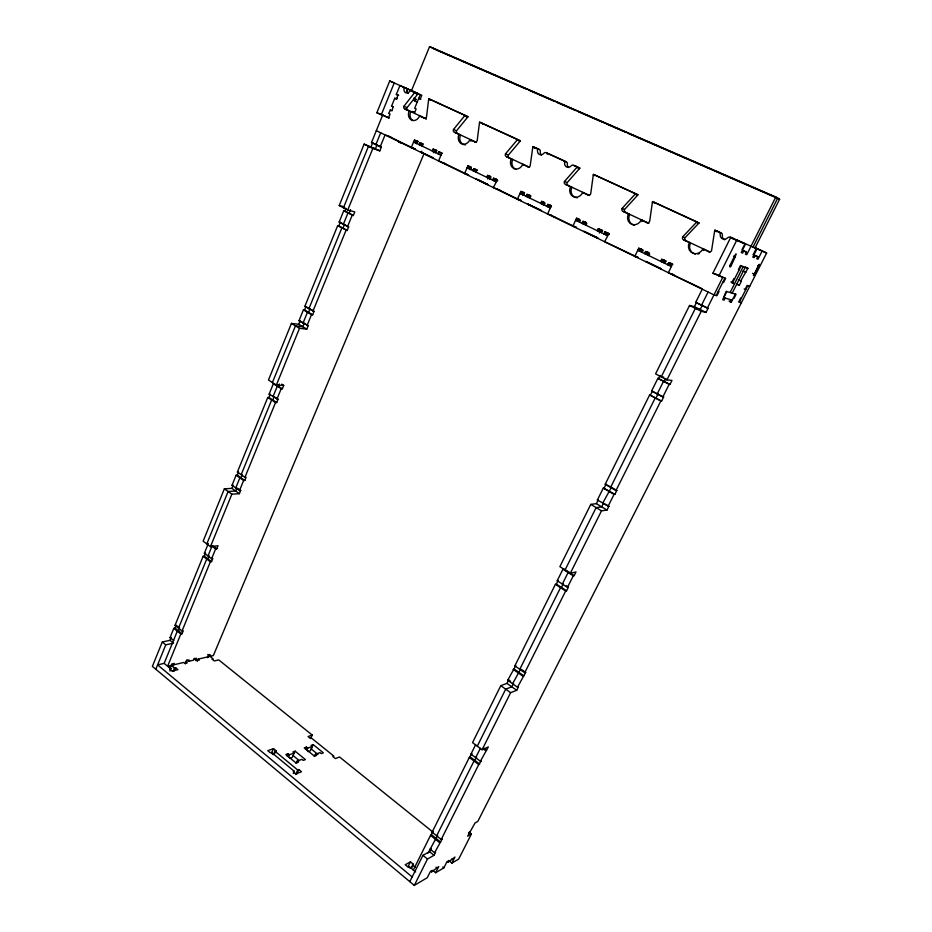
<?xml version="1.0" encoding="UTF-8"?>
<svg xmlns="http://www.w3.org/2000/svg" width="932" height="932" viewBox="0 0 932 932"><rect width="100%" height="100%" fill="white"/><g stroke="black" fill="none" stroke-linecap="round" stroke-linejoin="round"><path stroke-width="1.4" d="M476.485 142.433L457.297 133.427A2.097 1.724 -71.2 0 1 456.563 130.76L467.608 117.211A2.12 1.736 -70.2 0 0 467.911 116.686L428.825 98.804A2.085 1.678 -71.2 0 0 428.662 99.386L426.518 116.873A2.085 1.678 -72 0 1 424.188 118.073L419.645 115.941A7.246 5.802 -72.3 0 1 411.606 120.135A7.246 5.802 -72.3 0 1 409.101 110.99L404.605 108.881A2.062 1.643 -72.4 0 1 403.906 106.283L414.449 92.851A2.085 1.654 -71.6 0 0 414.74 92.338L417.909 93.724A2.074 1.654 -71.5 0 1 417.629 94.249L407.098 107.599A2.05 1.643 -72.4 0 0 407.808 110.197L426.11 118.783M541.399 155.038A4.38 3.716 -67.5 0 1 540.327 151.555A2.179 1.852 -67.8 0 0 539.337 149.493L532.953 146.627A2.213 1.864 -67.9 0 0 532.778 147.233L530.168 165.849A2.179 1.852 -68.9 0 1 527.803 166.712L522.794 164.358A7.584 6.396 -69.5 0 1 513.94 168.564A7.584 6.396 -69.5 0 1 511.202 158.918L506.262 156.599A2.155 1.817 -69.7 0 1 505.493 153.862L517.132 140.045A2.167 1.806 -68.6 0 0 517.388 139.649L520.266 140.907A2.155 1.806 -68.5 0 1 520.021 141.303L508.406 155.038A2.155 1.806 -69.6 0 0 509.175 157.776L529.574 167.341M648.078 222.958L625.465 212.345A2.26 2.004 -64.2 0 1 624.615 209.455L637.535 195.312A2.283 2.015 -62.7 0 0 637.896 194.753L593.474 174.424A2.248 1.946 -65.1 0 0 593.276 175.041L590.713 193.763A2.237 1.946 -66.4 0 1 587.999 194.974L582.721 192.493A7.782 6.757 -67.1 0 1 573.366 196.687A7.782 6.757 -67.1 0 1 570.489 186.75L565.293 184.303A2.213 1.911 -67.4 0 1 564.477 181.484L576.78 167.457A2.237 1.922 -66.1 0 0 577.118 166.91L579.809 168.075A2.225 1.922 -66 0 1 579.471 168.622L567.204 182.579A2.202 1.911 -67.3 0 0 568.019 185.386L589.525 195.475M709.73 251.896L685.905 240.712A2.318 2.109 -59.6 0 1 685.008 237.73L698.639 223.389A2.33 2.109 -57.8 0 0 698.942 222.981L652.598 201.58A2.283 2.027 -61.4 0 0 652.435 202.058L649.662 221.385A2.295 2.05 -62.8 0 1 646.82 222.573L641.263 219.964L642.498 220.453A7.969 7.095 -63.8 0 1 641.845 221.595M724.688 239.827A4.753 4.334 -54.6 0 1 722.382 235.295A2.365 2.155 -55.4 0 0 721.228 233.023L714.879 230.181A2.4 2.179 -55.7 0 0 714.658 230.833L711.535 250.825A2.353 2.155 -57.3 0 1 708.751 251.652L702.891 248.902A8.202 7.479 -58.8 0 1 692.511 253.061A8.202 7.479 -58.8 0 1 689.342 242.541L683.575 239.839A2.33 2.12 -59.8 0 1 682.678 236.845L696.367 222.422A2.342 2.12 -58 0 0 696.658 222.014L699.023 222.83M654.835 203.258L654.87 203.094A2.272 2.015 -61.2 0 1 655.045 202.628M172.641 642.463L170.032 640.342L162.285 641.962L152.382 666.38L414.297 885.4L427.252 877.711L430.374 871.513L432.401 870.325L431.621 871.874L430.875 871.257M237.881 488.519L240.689 490.5L239.396 493.669L231.917 488.368L224.356 488.846L203.141 541.177L210.457 546.653L218.065 545.733L216.806 548.82L215.607 548.971L211.96 546.234L207.987 555.973M305.16 323.882L308.189 325.699L306.779 329.124L298.741 324.278L291.436 323.416L268.486 380.011L276.361 385.056L283.724 385.417L282.361 388.749L281.208 388.691L273.367 383.669L269.103 394.166L278.062 399.257L276.699 402.566L275.546 402.531L267.752 397.475L237.404 472.058L244.941 477.312L246.118 477.254L244.813 480.446L243.625 480.504L236.111 475.238L232.021 485.281L239.512 490.582L240.689 490.5M308.189 325.699L298.986 320.725L303.413 309.855L311.509 314.667L312.651 314.818L314.061 311.37L304.811 306.418L337.675 225.672L347.182 230.495L348.65 226.907L339.132 222.096L343.757 210.725L353.321 215.513L354.801 211.902L347.729 210.05L339.225 205.529L364.121 144.122L379.802 150.856L381.328 147.128L371.53 142.456L382.668 115.055L389.075 118.061M388.854 117.851L376.843 112.76L389.727 80.968L407.599 88.901M155.83 669.258L165.768 644.816L173.503 643.173M206.799 543.915L228.107 491.502L235.645 491.013L236.938 487.855M272.412 382.528L295.467 325.851L302.76 326.701L304.158 323.276L298.986 320.725M381.246 114.869L394.201 83.018L389.727 80.968M173.795 640.424L170.008 637.663L173.806 628.343L175.018 628.11L182.02 633.748L183.231 630.789L182.02 631.034L175.006 625.395L203.118 556.299L204.318 556.148L211.564 561.612L212.822 558.548L211.622 558.711L204.364 553.235L208.325 543.519M170.032 640.342L170.929 638.14M175.018 628.11L175.81 626.141M204.318 556.148L205.564 553.084L204.364 553.235M231.917 488.368L233.21 485.211L232.021 485.281M236.111 475.238L237.287 475.18L238.592 472L237.404 472.058M267.752 397.475L268.917 397.51L270.268 394.213L269.103 394.166M298.741 324.278L300.139 320.864M303.413 309.855L304.554 310.007L305.952 306.57L304.811 306.418M337.675 225.672L338.794 225.94L340.25 222.364L348.65 226.907M343.757 210.725L344.875 211.005L345.854 208.617M371.122 146.545L372.637 142.841M210.457 546.653L231.858 494.181L239.396 493.669M276.361 385.056L299.51 328.297L306.779 329.124M347.729 210.05L372.847 148.444L364.121 144.122M412.165 876.942L157.601 664.877L164.149 663.374L177.301 631.162L178.513 630.929L179.317 628.96M235.761 487.925L239.862 477.871L241.039 477.801L242.343 474.621L241.167 474.679L271.643 400.003L272.808 400.038L274.159 396.729L272.994 396.694L277.282 386.174L278.447 386.232L279.344 384.019M380.699 132.787L375.876 144.6L376.971 144.984L375.456 148.701L368.478 146.277L343.465 207.789L345.83 208.407M388.528 117.851L390.065 114.077L388.597 113.378L390.555 110.139M392.023 110.838L393.024 106.831L391.557 106.143L394.784 98.244L396.391 98.92M398.348 95.355L396.333 94.435L399.956 85.546L403.102 86.991A2.062 1.631 -71.9 0 1 403.987 88.913A4.147 3.285 -71.7 0 0 405.758 92.757A4.147 3.285 -71.7 0 0 409.626 91.499A2.074 1.654 -71.7 0 1 411.571 90.882L414.74 92.338A2.062 1.643 -71.7 0 0 413.226 92.489M209.187 555.81L207.941 558.874L206.741 559.025L178.501 628.215L179.713 627.97M350.56 209.653L349.081 213.253L347.974 212.974L343.325 224.356L344.444 224.635L342.976 228.212L341.858 227.944L308.865 308.807L309.995 308.97L308.597 312.406L307.455 312.255L303.017 323.136L304.158 323.276M396.799 99.153L397.813 95.122M182.02 633.748L180.808 633.993L167.609 666.24L183.779 662.466L184.932 663.409L187.285 662.85L185.456 661.359M182.02 631.034L210.364 561.775L211.564 561.612M211.622 558.711L215.607 548.971M239.512 490.582L243.625 480.504M244.941 477.312L275.546 402.531M276.897 399.222L281.208 388.691M307.047 325.559L311.509 314.667M312.919 311.206L346.063 230.227M347.543 226.639L352.203 215.234M381.328 147.128L380.233 146.755L385.079 134.919L390.904 137.062M169.915 668.652L171.838 663.945L174.249 663.386L173.305 665.693M406.538 91.627L407.61 88.994L417.909 93.724M169.915 671.075L170.801 668.896L164.149 663.374M754.955 248.063L779.618 199.203L775.808 197.025L429.594 46.6L411.536 90.532L421.812 95.25L420.262 98.99L418.794 98.314L420.845 99.2M173.096 671.296L174.435 668.034L175.647 667.743L177.965 669.665L171.907 671.11L169.589 669.188L170.801 668.896M174.307 671.005L175.647 667.743M413.738 98.268L415.94 99.281L415.171 101.157L417.233 102.042L413.936 100.505M420.32 94.563L414.682 108.252L416.15 108.939L414.612 112.656L412.06 111.456M185.317 663.91L186.726 660.485L189.068 659.949L188.474 661.371L186.761 659.972M195.475 660.508L196.407 658.237L194.101 658.773L193.518 660.194L188.474 661.371M197.235 661.242L198.12 659.122L213.346 655.569L423.943 153.873M418.317 141.629L414.402 140.068L411.245 147.652L415.486 149.19L412.492 147.745M416.522 143.773L417.571 141.268M423.081 143.924L419.936 142.736L419.132 144.635L422.289 145.811L419.26 144.402M207.405 657.712L208.349 655.464L210.585 654.951L210.003 656.349M208.22 657.013L209.304 654.427M419.936 142.736L422.965 144.204L422.161 146.103L422.953 146.394M433.415 158.044L421.357 152.37L421.835 151.24M437.015 150.635L433.124 149.097L432.32 151.007L433.893 151.59L433.403 152.732M435.186 152.801L436.246 150.262M435.395 152.487L436.199 150.576L433.124 149.097M444.797 163.578L445.822 163.939L438.599 160.956L441.873 152.976L438.762 151.811L437.958 153.733L441.057 154.875M469.833 169.542L470.94 166.979L467.911 165.873L464.579 173.597L468.633 175.03L466.536 174.016M473.736 168.669L472.897 170.614L475.903 171.709L476.741 169.775L473.736 168.669L477.417 170.393M472.769 170.253L473.468 169.95M476.916 170.207L476.077 172.152L476.835 172.42M489.451 179.026L490.582 176.451L487.611 175.367L486.76 177.313L490.395 178.758L489.743 178.385M487.739 179.014L488.252 177.849M496.488 179.294L493.541 178.222L492.69 180.179L495.638 181.239L496.488 179.294L497.304 179.69M497.28 179.969L493.366 187.588L500.531 190.536M524.588 192.831L520.895 191.41L517.388 199.273L521.221 200.601L517.924 198.994M275.091 753.009L276.082 750.761L273.519 748.652L271.527 753.126L273.239 754.536M522.596 195.044L523.761 192.435M273.437 754.536L274.94 751.169L276.082 750.761M529.854 195.37L526.999 194.357L526.114 196.326L528.968 197.339L529.854 195.37L530.681 195.778M529.458 197.945L530.821 196.139M287.068 755.945L288.07 753.72L289.351 754.78L294.197 753.021L292.904 751.961L295.129 751.157L305.428 759.592L303.226 760.43L301.933 759.359L297.122 761.164L296.108 763.401M288.349 757.005L289.351 754.78M543.193 205.005L544.381 202.372L541.574 201.382L540.677 203.362L544.218 204.76L543.484 204.353M295.129 751.157L292.194 757.46L289.77 758.345M550.591 205.366L547.795 204.376L546.898 206.368L549.694 207.347L550.591 205.366L551.429 205.774M293.289 773.583L294.314 771.323L271.492 752.392L270.338 752.8L267.764 750.668L273.519 748.652M305.416 749.258L306.407 747.068L307.688 748.105L312.325 746.416L311.055 745.379L313.187 744.61L323.369 752.846L321.26 753.639L319.979 752.602L315.354 754.337L314.352 756.528M310.775 738.272L312.232 735.057L218.74 659.903L214.29 660.974L212.018 659.134L213.137 658.866L207.743 654.532M295.665 774.527L297.716 770.018L298.846 769.576L301.479 771.754L295.817 773.956L293.184 771.766L294.314 771.323M306.686 750.295L307.688 748.105M296.795 774.084L298.846 769.576M312.325 746.416L310.344 750.773L308.014 751.623M313.187 744.61L311.206 748.955L317.987 754.454M578.178 221.443L579.226 219.171L576.535 218.228L572.842 226.243L576.454 227.443L572.085 225.462M585.634 222.247L582.954 221.327L582.022 223.342L584.702 224.251L585.634 222.247L586.508 222.678M585.541 225.031L586.473 223.028L582.954 221.327M730.001 265.445C728.137 275.313 744.517 234.934 729.989 265.434L731.061 265.83M602.678 230.472L598.274 228.713L597.33 230.74L600.791 232.08L599.963 231.625M599.288 233.058L600.907 229.61M602.282 230.577L601.338 232.604M607.431 232.755L604.821 231.87L603.878 233.897L606.476 234.771L607.431 232.755L609.213 233.617M608.841 233.746L604.612 241.703L637.325 257.185M753.697 273.996L754.664 274.346L759.184 264.315L753.429 275.662L755.759 272.202M643.057 249.927L638.735 248.215L634.82 256.393L638.152 257.442L633.667 255.403M640.109 251.36L641.216 249.042M641.449 252.048L642.428 249.997L638.735 248.215M647.973 252.292L645.515 251.477L644.525 253.539L646.994 254.343L647.973 252.292L648.893 252.735M665.972 260.972L661.697 259.282L660.695 261.344L664.038 262.626L663.106 262.125M662.955 262.405L664.097 260.063M665.856 261.228L664.854 263.29M670.982 263.383L668.605 262.614L667.603 264.688L669.98 265.445L670.982 263.383L672.869 264.292M411.664 867.75L413.4 864.255L410.464 861.832L408.158 866.48L410.115 868.1M510.608 681.304L508.651 679.929L506.938 683.366L500.787 685.684L472.536 742.606L482.089 749.747L488.345 746.893L480.399 761.246L470.951 754.128L475.611 744.761M702.25 289.188L695.703 302.352L708.11 308.294L706.025 312.441L694.41 306.675L689.529 305.463L655.569 373.872L666.928 379.918L671.972 380.396L669.968 384.415L657.91 378.334L651.619 390.951L663.631 397.055L661.638 401.04L649.651 394.923L605.217 484.232L611.439 487.308L602.689 503.198L608.899 506.297L607.012 510.072L596.375 503.664L590.795 504.375L559.876 566.644L570.279 573.308L575.999 571.957L574.17 575.615L573.273 575.825L562.94 569.219L557.22 580.729L567.483 587.37L568.392 587.137L566.574 590.772L565.666 591.005L555.414 584.341L514.86 665.867L524.728 672.753L525.671 672.403L521.722 669.654M410.628 868.344L413.4 864.255M413.307 870.01L430.549 835.352L433.159 831.612L432.133 832.159L441.22 839.476L442.246 838.905L434.58 852.733L430.06 849.052L431.085 848.481L429.512 851.638L422.93 855.32L409.812 881.66M432.133 832.159L469.309 757.448L471.953 753.673L470.951 754.128M482.089 749.747L510.62 692.674L516.712 690.297L518.437 686.837L517.481 687.21L507.695 680.29L515.815 665.53L514.86 665.867M608.899 506.297L597.377 500.006L603.33 488.03L614.91 494.298L616.821 490.488L612.51 487.949M555.414 584.341L556.334 584.119L558.128 580.508L557.22 580.729M596.375 503.664L598.251 499.902L597.377 500.006M604.204 487.937L606.091 484.151M650.466 394.97L652.435 391.009M658.714 378.404L660.206 375.41M694.41 306.675L696.46 302.55M477.3 746.171L505.692 689.167L511.808 686.826L513.532 683.377L512.577 683.739L520.732 668.966L519.776 669.304L560.528 587.673L561.437 587.44L563.254 583.816L562.346 584.038L568.101 572.516L568.998 572.306M565.072 569.965L596.13 507.602L601.676 506.857L603.563 503.094M722.813 282.303L723.547 282.524L725.644 278.342L712.864 273.251L730.63 237.567L739.542 241.33M428.021 853.13L437.69 835.247M436.665 835.806L474.015 761.001L476.66 757.227L475.67 757.681L480.353 748.303M708.099 292.031L701.516 305.218L702.274 305.416L700.2 309.552L695.377 308.352L661.231 376.889L663.782 377.145M665.821 378.404L664.33 381.398L663.526 381.328L657.211 393.968L658.027 394.026L656.035 397.999L655.231 397.952L610.577 487.401L611.439 487.308M414.297 885.4L427.473 859.036L434.021 855.308L435.605 852.151L434.58 852.733M570.279 573.308L601.501 510.841L607.012 510.072M666.928 379.918L701.248 311.265L706.025 312.441M718.817 276.093L736.688 240.34L745.495 244.067L741.255 252.525L742.641 253.073L743.701 250.976L746.439 252.083L745.39 254.18L746.753 254.716L775.808 197.025M441.22 839.476L478.733 764.578L481.39 760.78L480.399 761.246M517.481 687.21L525.671 672.403M524.728 672.753L565.666 591.005M567.483 587.37L573.273 575.825M608.037 506.414L614.06 494.391L614.91 494.298M605.217 484.232L615.959 490.582L660.835 400.993L661.638 401.04M651.619 390.951L662.827 397.009L669.176 384.345L669.968 384.415M695.703 302.352L707.365 308.096L722.731 277.387L714.844 273.624M716.172 295.526L724.91 278.097M742.047 249.613L745.064 243.66M726.843 291.541L723.756 297.681L732.342 300.139M433.45 870.919L435.652 872.725L438.751 866.585L431.621 871.874M732.494 283.002L741.161 265.795M725.166 298.089L724.141 300.127L722.719 299.731L726.144 291.32L736.07 294.314L734.032 298.333L733.356 298.135M730.117 292.52L743.212 266.552M752.963 247.213L777.719 198.12L432.646 48.149M732.191 293.149L745.239 267.298M753.394 254.226L756.341 248.436L760.931 250.37M435.652 872.725L443.877 867.855L446.941 861.774L448.886 860.632L448.117 862.158L447.383 861.564M730.968 299.755L729.954 301.758L731.329 302.143L735.395 294.104M754.605 247.83L756.935 248.902L752.776 257.127L754.093 257.651L755.13 255.601L757.739 256.661L756.702 258.688L757.996 259.213L762.12 251.081L766.652 253.003L477.801 821.43L475.029 822.979L467.666 836.179L471.394 834.058L469.204 832.334M736.641 284.342L739.356 285.215L741.406 281.173L738.424 279.845M741.406 281.173L740.73 280.94L747.918 268.288L745.6 267.204M448.117 862.158L454.967 857.067L451.915 863.09L448.653 860.446M744.179 288.955L745.122 289.409L747.138 285.425L749.736 286.275L748.606 285.74M739.402 302.166L747.79 285.635M471.394 834.058L458.684 859.071L451.915 863.09M465.522 144.844A7.398 6.081 -71 0 1 460.466 135L454.233 132.181A2.109 1.724 -71.2 0 1 453.488 129.501L464.567 115.894A2.132 1.736 -70.3 0 0 464.882 115.358L467.911 116.686M396.752 98.256L397.475 97.802M634.331 225.136A7.969 7.095 -63.8 0 1 629.659 214.418L622.926 211.366A2.272 2.015 -64.4 0 1 622.063 208.453L635.042 194.24A2.295 2.027 -62.8 0 0 635.391 193.681L637.896 194.753M410.464 861.832L405.234 864.768L408.169 867.214L409.23 866.62L415.625 871.921M507.695 680.29L508.651 679.929M288.07 753.72L285.809 754.536L296.178 763.075L298.415 762.236L297.122 761.164M306.407 747.068L304.251 747.848L314.492 756.19L316.647 755.374L315.354 754.337M312.232 735.057L308.026 736.536L310.531 738.552L311.591 738.179L333.842 756.108L332.806 756.516L335.38 758.59L339.516 756.982L433.135 832.229M562.94 569.219L563.848 569.009L574.17 575.615M170.008 637.663L171.22 637.418M175.006 625.395L176.218 625.162M211.96 546.234L213.148 546.094L216.806 548.82M615.959 490.582L616.821 490.488M273.367 383.669L282.361 388.749M662.827 397.009L663.631 397.055M339.132 222.096L340.25 222.364M707.365 308.096L708.11 308.294M339.225 205.529L343.966 206.787M741.383 302.725L738.738 301.968L740.754 298.007L741.418 298.205M718.281 291.355L719.003 291.576L716.918 295.735L713.97 294.885L376.318 130.666M658.912 267.892L661.044 268.789L645.713 261.449L647.192 261.985M646.517 261.869L647.332 262.125M745.122 289.409L745.775 289.619M648.858 255.531L648.241 255.333L649.231 253.271L645.515 251.477M734.579 283.666L731.795 282.769L733.868 278.645L734.567 278.878M583.782 231.218L597.901 238.044M584.084 231.509L597.156 237.648M712.864 273.251L715.613 274.159M553.783 216.562L554.703 216.876M551.313 215.222L547.597 213.976L551.208 206.019L547.795 204.376M539.616 209.677L527.524 203.933L541.55 210.679L540.513 210.282M528.234 204.353L529.656 204.842M579.553 222.084L580.03 219.917L576.535 218.228M372.847 148.444L379.802 150.856M544.533 205.168L544.964 203.013L541.574 201.382M485.712 183.674L487.855 184.571L475.518 178.536M464.486 173.142L465.487 173.503M523.819 195.149L524.215 193.017L520.895 191.41M739.076 269.942L738.389 269.686L740.474 265.538L747.918 268.288M431.481 157.298L433.042 157.858L420.81 152.044L421.369 152.382M490.488 179.049L490.838 176.917L487.611 175.367M421.357 152.37L422.942 152.953M470.753 169.519L471.079 167.399L467.911 165.873M398.71 142.06L400.795 142.829L398.64 141.769M597.82 238.079L595.839 237.217M416.779 143.155L413.61 141.967L441.046 155.225M442.362 153.5L438.762 151.811M702.891 248.902L704.021 249.322A8.178 7.468 -58.7 0 1 703.334 250.487M708.751 251.652L709.869 252.071M417.944 141.722L414.402 140.068M683.96 239.978L685.905 240.712M689.342 242.541L690.496 242.972A8.178 7.468 -58.7 0 0 695.4 254.028M682.678 236.845L684.624 237.59M734.416 256.603L735.488 257.011L733.496 256.09M757.937 265.643L758.904 266.004M646.82 222.573L648.87 223.365M623.345 211.529L625.465 212.345M376.843 112.76L383.203 115.265M582.721 192.493L584.061 193.017M587.999 194.974L588.896 195.324M622.063 208.453L624.184 209.292M565.747 184.489L568.019 185.386M570.489 186.75L571.852 187.285A7.771 6.745 -67 0 0 577.432 197.759M435.827 152.44L433.893 151.59M564.477 181.484L566.749 182.392M511.202 158.918L512.647 159.5A7.572 6.384 -69.4 0 0 515.862 169.321M522.794 164.358L524.227 164.941M527.803 166.712L529.236 167.282M506.752 156.797L509.175 157.776M458.94 134.383A7.409 6.093 -71.1 0 0 461.561 143.773A7.409 6.093 -71.1 0 0 469.984 139.567L471.499 140.184A7.398 6.081 -71 0 1 470.94 141.268M469.984 139.567L475.763 142.223M391.557 106.143L393.176 106.796M454.746 132.379L457.297 133.427M505.493 153.862L507.928 154.84M424.188 118.073L426.297 118.935M412.119 111.537L414.612 112.562M405.14 109.102L407.808 110.197M409.101 110.99L410.697 111.642A7.235 5.802 -72.3 0 0 412.76 120.543M453.488 129.501L456.051 130.55M419.645 115.941L421.217 116.582M403.906 106.283L406.573 107.378M731.061 238.021A2.377 2.179 -54.1 0 1 732.401 238.161L730.618 237.404L733.589 238.592M756.598 248.401L755.002 247.726A2.26 2.085 -51.2 0 0 754.384 247.551M714.658 230.833L716.498 231.614M756.935 248.902L737.224 240.072M396.333 94.435L398.651 95.425M696.752 222.585L698.639 223.389M714.879 230.181L720.855 232.872M652.4 202.221L653.612 202.733M635.449 194.415L637.535 195.312M577.234 167.655L579.471 168.622M593.276 175.041L594.604 175.612M413.866 98.396L415.94 99.281M532.778 147.233L535.143 148.258M532.953 146.627L536.506 148.258A2.19 1.852 -67.9 0 1 537.508 150.332A4.404 3.728 -67.6 0 0 539.5 154.479A4.404 3.728 -67.6 0 0 543.892 153.267A2.202 1.876 -67.5 0 1 546.094 152.662L565.899 161.702M573.891 165.418L579.809 168.075M437.003 50.258L526.324 89.088M528.992 90.253L554.319 101.262M556.987 102.415L575.65 110.535M578.318 111.689L603.645 122.698M606.313 123.863L624.976 131.971M627.644 133.136L779.618 199.203M536.506 148.258L538.871 149.283M517.621 140.254L520.021 141.303M546.56 152.871L566.353 161.9A2.213 1.899 -66.7 0 1 567.367 163.985A4.439 3.81 -66.3 0 0 568.473 167.527M414.985 93.084L417.629 94.249M428.662 99.386L430.759 100.306M474.761 141.815A2.132 1.759 -70.7 0 0 477.196 140.604L479.467 122.733A2.132 1.759 -69.7 0 1 479.642 122.15L520.336 140.767M465.08 116.116L467.608 117.211M766.652 253.003L756.924 248.541A2.26 2.074 -50.9 0 0 755.642 248.401M754.023 247.376L762.12 251.081M403.183 86.862L412.014 90.928M730.63 237.345L745.495 244.067M428.825 98.804L464.87 115.358M479.642 122.15L517.458 139.509M577.118 166.91L573.436 165.22A2.225 1.922 -66.3 0 0 571.176 165.826A4.45 3.821 -66.4 0 1 566.679 167.014A4.45 3.821 -66.4 0 1 564.641 162.809A2.225 1.899 -66.8 0 0 563.615 160.712M593.474 174.424L635.391 193.681M652.598 201.58L696.74 221.863M734.463 239.186L730.257 237.252A2.388 2.19 -54.4 0 0 727.671 237.811A4.776 4.357 -54.9 0 1 720.191 234.375A2.377 2.167 -55.7 0 0 719.026 232.091M730.63 237.567L736.688 240.34M753.114 254.529L757.739 256.661M742.909 250.452L746.439 252.083M394.784 98.244L396.263 98.932M752.532 273.344L754.664 274.346M742.874 271.037L745.856 272.365M390.007 109.918L391.487 110.617M737.061 284.12L739.356 285.215M730.909 281.918L733.414 283.118M493.541 178.222L496.791 179.783M526.999 194.357L530.343 195.965M598.274 228.713L601.851 230.437M604.821 231.87L608.41 233.594M661.697 259.282L665.46 261.1M668.605 262.614L672.391 264.443L668.361 272.703L701.889 288.57M599.311 229.458L601.956 230.728M495.148 179.573L497.77 180.831M548.843 205.471L551.464 206.729M577.654 219.37L580.275 220.628M584.201 222.527L586.822 223.785M599.917 230.111L602.538 231.369M606.476 233.268L609.085 234.526M639.212 249.054L643.138 250.953M647.064 252.84L649.686 254.11M662.78 260.424L665.401 261.694M414.845 142.107L416.837 143.062M469.017 168.261L471.114 169.275L467.083 167.807L495.94 181.74M473.27 170.428L475.903 171.709M494.298 180.587L495.638 181.239M521.64 193.67L523.831 194.73L520.009 193.378L550.311 208.011M526.895 196.337L528.968 197.339M548.272 206.659L549.694 207.347M576.896 220.36L579.203 221.478L575.615 220.243L607.466 235.633M582.756 223.319L584.702 224.251M604.251 233.699L606.476 234.771M638.63 250.172L641.076 251.349L637.768 250.265L671.389 266.517M646.226 253.97L646.994 254.343M667.638 264.304L669.98 265.445M729.045 301.048L731.329 302.143M671.541 273.67L674.046 274.893M388.19 136.049L413.156 148.2M442.991 162.704L467.619 174.668M477.755 179.596L487.203 184.198M496.313 188.625L520.266 200.264M550.393 214.919L574.275 226.534M647.74 262.241L660.124 268.265M371.53 142.456L380.233 146.755M689.529 305.463L701.248 311.265M429.594 46.6L435.675 49.687M344.875 211.005L353.321 215.513M657.91 378.334L669.176 384.345M338.794 225.94L347.182 230.495M649.651 394.923L660.835 400.993M306.966 307.176L314.061 311.37M304.554 310.007L312.651 314.818M603.33 488.03L614.06 494.391M291.436 323.416L299.51 328.297M590.795 504.375L601.501 510.841M281.767 384.159L283.724 385.417M275.126 397.358L278.062 399.257M566.33 585.809L568.392 587.137M268.917 397.51L276.699 402.566M556.334 584.119L566.574 590.772M237.287 475.18L244.813 480.446M514.091 669.001L523.924 675.886M513.136 669.339L522.98 676.236M506.938 683.366L516.712 690.297M224.356 488.846L231.858 494.181M500.787 685.684L510.62 692.674M483.825 748.105L486.679 750.237M482.834 748.559L485.688 750.691M470.299 756.994L479.724 764.1M203.118 556.299L210.364 561.775M469.309 757.448L478.733 764.578M469.413 832.031L470.136 832.614M468.47 832.567L469.204 833.138M177.092 625.861L178.839 627.271M431.586 834.792L440.65 842.097M173.806 628.343L180.808 633.993M430.549 835.352L439.624 842.668M451.566 859.106L452.288 859.7M198.12 659.122L199.262 660.042L196.967 660.578L194.229 658.365M429.512 851.638L434.021 855.308M442.782 866.958L443.877 867.855M162.285 641.962L165.768 644.816M422.93 855.32L427.473 859.036M436.013 867.156L436.758 867.762M293.126 755.584L299.3 760.663M171.243 665.39L174.435 668.034M274.94 751.169L297.716 770.018M412.363 864.849L415.416 867.377M168.436 666.31L171.022 668.454M547.166 154.06A2.19 1.864 -67.4 0 1 548.89 153.873M574.974 166.304A2.225 1.911 -66.2 0 1 576.139 166.397M641.263 219.975A7.98 7.106 -63.8 0 1 631.418 224.158A7.98 7.106 -63.8 0 1 628.389 213.929M699.163 253.69A8.178 7.468 -58.7 0 1 697.917 254.017M716.906 231.602A2.388 2.167 -55.5 0 1 717.081 231.124M406.305 88.389A2.062 1.631 -71.9 0 1 407.179 90.311A4.124 3.274 -71.7 0 0 408.134 93.561M482.461 124.038A2.132 1.748 -69.6 0 1 482.636 123.455M535.609 148.468A2.202 1.864 -67.8 0 1 535.795 147.862"/></g></svg>
